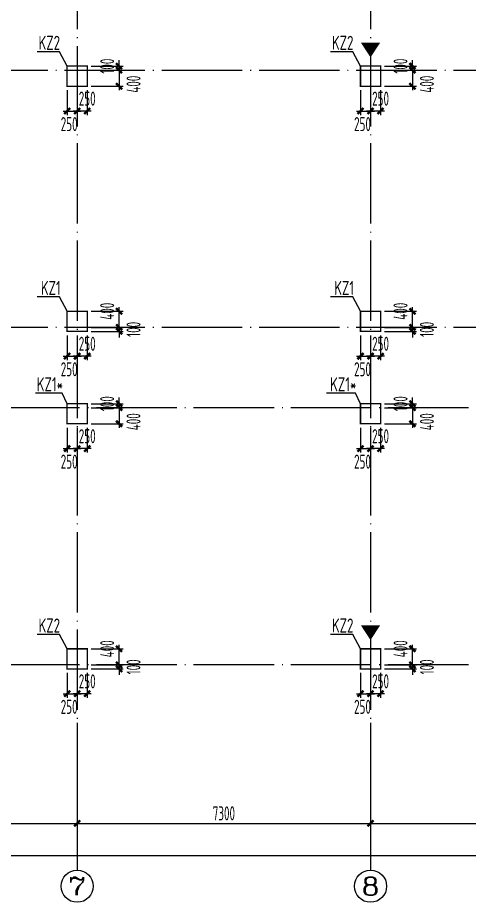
# Model space of a CAD drawing. Extents: x -472319 to -112444, y -516749 to -5704.
# Drawn here: x -376518 to -365280, y -297311 to -275298 of the extents above; entities that cross this region are included whole.
import ezdxf
from ezdxf.enums import TextEntityAlignment as Align

# ---------------------------------------------------------------- set-up
doc = ezdxf.new("R2010")
doc.units = 0
doc.header["$LTSCALE"] = 100
doc.header["$MEASUREMENT"] = 0
doc.linetypes.add('CENTER', pattern=[2, 1.25, -0.25, 0.25, -0.25])
doc.linetypes.add('DOTE', pattern=[2.42, 2, -0.2, 0.02, -0.2])
for name, color, linetype in [('AXIS', 3, 'Continuous'), ('AXIS_TEXT', 7, 'Continuous'), ('DOTE', 1, 'CENTER'), ('TEXT', 7, 'Continuous'), ('填充', 8, 'Continuous'), ('审核修改', 6, 'Continuous'), ('柱', 2, 'Continuous')]:
    doc.layers.add(name, color=color, linetype=linetype)
doc.styles.add('_TCH_AXIS', font='COMPLEX', dxfattribs={"bigfont": 'GBCBIG'})
doc.styles.add('COMPLEX', font='COMPLEX')
doc.styles.add('HZ', font='tssdeng.shx', dxfattribs={"width": 0.6, "height": 350, "bigfont": 'a.shx'})
doc.styles.add('TSSD_Dimension', font='Tssdeng.shx', dxfattribs={"width": 0.7, "bigfont": 'hztxt.shx'})
doc.dimstyles.new('DIMN', dxfattribs={"dimtxt": 350, "dimasz": 150, "dimexe": 100, "dimexo": 100, "dimgap": 75, "dimtad": 1, "dimdec": 0, "dimzin": 0, "dimdsep": 46, "dimtxsty": 'HZ', "dimblk": 'ARCHTICK', "dimcen": 0.09, "dimdle": 100, "dimclrd": 3, "dimclre": 3, "dimclrt": 7, "dimazin": 2, "dimtfac": 1, "dimtdec": 0, "dimtmove": 2, "dimatfit": 3, "dimldrblk": 'ARCHTICK', "dimfxl": 1, "dimtolj": 1, "dimtzin": 0, "dimarcsym": 0})

# ---------------------------------------------------------------- blocks, each defined once
blk = doc.blocks.new('_ArchTick')
at = {"color": 0, "linetype": 'ByBlock', "const_width": 0.4}
blk.add_lwpolyline([(-0.5, -0.5), (0.5, 0.5)], dxfattribs=at)
blk = doc.blocks.new('*D368')
at = {"layer": 'AXIS', "color": 3, "lineweight": -2, "transparency": 16777216}
for p, q in [((-382338, -292947), (-382338, -295447)), ((-375038, -292947), (-375038, -295447)), ((-382438, -295347), (-374938, -295347))]:
    blk.add_line(p, q, dxfattribs=at)
at = {"layer": 'Defpoints', "color": 0, "transparency": 16777216}
for p in [(-382338, -292847), (-375038, -292847), (-375038, -295347)]:
    blk.add_point(p, dxfattribs=at)
at = {"layer": 'AXIS', "color": 3, "lineweight": -2, "transparency": 16777216, "xscale": 150, "yscale": 150, "zscale": 150, "rotation": 180}
blk.add_blockref('_ArchTick', (-382338, -295347), dxfattribs=at)
at = {"layer": 'AXIS', "color": 3, "lineweight": -2, "transparency": 16777216, "xscale": 150, "yscale": 150, "zscale": 150}
blk.add_blockref('_ArchTick', (-375038, -295347), dxfattribs=at)
at = {"layer": 'AXIS', "color": 7, "transparency": 16777216, "insert": (-378688, -295097), "char_height": 350, "attachment_point": 5, "style": 'HZ'}
blk.add_mtext('\\A1;7300', dxfattribs=at)
blk = doc.blocks.new('*D369')
at = {"layer": 'AXIS', "color": 3, "lineweight": -2, "transparency": 16777216}
for p, q in [((-375038, -292947), (-375038, -295447)), ((-367738, -292947), (-367738, -295447)), ((-375138, -295347), (-367638, -295347))]:
    blk.add_line(p, q, dxfattribs=at)
at = {"layer": 'Defpoints', "color": 0, "transparency": 16777216}
for p in [(-375038, -292847), (-367738, -292847), (-367738, -295347)]:
    blk.add_point(p, dxfattribs=at)
at = {"layer": 'AXIS', "color": 3, "lineweight": -2, "transparency": 16777216, "xscale": 150, "yscale": 150, "zscale": 150, "rotation": 180}
blk.add_blockref('_ArchTick', (-375038, -295347), dxfattribs=at)
at = {"layer": 'AXIS', "color": 3, "lineweight": -2, "transparency": 16777216, "xscale": 150, "yscale": 150, "zscale": 150}
blk.add_blockref('_ArchTick', (-367738, -295347), dxfattribs=at)
at = {"layer": 'AXIS', "color": 7, "transparency": 16777216, "insert": (-371388, -295097), "char_height": 350, "attachment_point": 5, "style": 'HZ'}
blk.add_mtext('\\A1;7300', dxfattribs=at)
blk = doc.blocks.new('*D370')
at = {"layer": 'AXIS', "color": 3, "lineweight": -2, "transparency": 16777216}
for p, q in [((-367738, -292947), (-367738, -295447)), ((-360438, -292947), (-360438, -295447)), ((-367838, -295347), (-360338, -295347))]:
    blk.add_line(p, q, dxfattribs=at)
at = {"layer": 'Defpoints', "color": 0, "transparency": 16777216}
for p in [(-367738, -292847), (-360438, -292847), (-360438, -295347)]:
    blk.add_point(p, dxfattribs=at)
at = {"layer": 'AXIS', "color": 3, "lineweight": -2, "transparency": 16777216, "xscale": 150, "yscale": 150, "zscale": 150, "rotation": 180}
blk.add_blockref('_ArchTick', (-367738, -295347), dxfattribs=at)
at = {"layer": 'AXIS', "color": 3, "lineweight": -2, "transparency": 16777216, "xscale": 150, "yscale": 150, "zscale": 150}
blk.add_blockref('_ArchTick', (-360438, -295347), dxfattribs=at)
at = {"layer": 'AXIS', "color": 7, "transparency": 16777216, "insert": (-364088, -295097), "char_height": 350, "attachment_point": 5, "style": 'HZ'}
blk.add_mtext('\\A1;7300', dxfattribs=at)
blk = doc.blocks.new('*D372')
at = {"layer": 'AXIS', "color": 3, "lineweight": -2, "transparency": 16777216}
for p, q in [((-417238, -292947), (-417238, -296247)), ((-357438, -292947), (-357438, -296247)), ((-417338, -296147), (-357338, -296147))]:
    blk.add_line(p, q, dxfattribs=at)
at = {"layer": 'Defpoints', "color": 0, "transparency": 16777216}
for p in [(-417238, -292847), (-357438, -292847), (-357438, -296147)]:
    blk.add_point(p, dxfattribs=at)
at = {"layer": 'AXIS', "color": 3, "lineweight": -2, "transparency": 16777216, "xscale": 150, "yscale": 150, "zscale": 150, "rotation": 180}
blk.add_blockref('_ArchTick', (-417238, -296147), dxfattribs=at)
at = {"layer": 'AXIS', "color": 3, "lineweight": -2, "transparency": 16777216, "xscale": 150, "yscale": 150, "zscale": 150}
blk.add_blockref('_ArchTick', (-357438, -296147), dxfattribs=at)
at = {"layer": 'AXIS', "color": 7, "transparency": 16777216, "insert": (-387338, -295897), "char_height": 350, "attachment_point": 5, "style": 'HZ'}
blk.add_mtext('\\A1;59800', dxfattribs=at)
blk = doc.blocks.new('_AXISO')
blk.add_circle((0, 0), 0.5)
at = {"layer": 'AXIS_TEXT', "style": 'COMPLEX', "width": 1.041667}
blk.add_attdef('A', text='', height=0.56, dxfattribs=at).set_placement((-0.25, -0.28), (0.25, -0.28), align=Align.FIT)
blk = doc.blocks.new('*D398')
at = {"layer": 'Defpoints', "color": 0, "transparency": 16777216}
for p in [(-374788, -291403), (-374788, -291503), (-373995, -291503)]:
    blk.add_point(p, dxfattribs=at)
at = {"layer": '填充', "color": 3, "lineweight": -2, "transparency": 16777216}
for p, q in [((-374688, -291403), (-373895, -291403)), ((-373995, -291403), (-373995, -291253)), ((-373995, -291403), (-373995, -291503)), ((-374688, -291503), (-373895, -291503)), ((-373995, -291503), (-373995, -291653))]:
    blk.add_line(p, q, dxfattribs=at)
at = {"layer": '填充', "color": 3, "lineweight": -2, "transparency": 16777216, "xscale": 150, "yscale": 150, "zscale": 150}
for p, rotation in [((-373995, -291403), 270), ((-373995, -291503), 90)]:
    blk.add_blockref('_ArchTick', p, dxfattribs=dict(at, rotation=rotation))
at = {"layer": '填充', "color": 7, "transparency": 16777216, "insert": (-373636, -291453), "char_height": 350, "attachment_point": 5, "rotation": 90, "style": 'HZ'}
blk.add_mtext('\\A1;100', dxfattribs=at)
blk = doc.blocks.new('*D399')
at = {"layer": 'Defpoints', "color": 0, "transparency": 16777216}
for p in [(-374788, -291003), (-373995, -291003), (-374788, -291403)]:
    blk.add_point(p, dxfattribs=at)
at = {"layer": '填充', "color": 3, "lineweight": -2, "transparency": 16777216}
for p, q in [((-374688, -291003), (-373895, -291003)), ((-373995, -291503), (-373995, -290903)), ((-374688, -291403), (-373895, -291403))]:
    blk.add_line(p, q, dxfattribs=at)
at = {"layer": '填充', "color": 3, "lineweight": -2, "transparency": 16777216, "xscale": 150, "yscale": 150, "zscale": 150}
for p, rotation in [((-373995, -291003), 90), ((-373995, -291403), 270)]:
    blk.add_blockref('_ArchTick', p, dxfattribs=dict(at, rotation=rotation))
at = {"layer": '填充', "color": 7, "transparency": 16777216, "insert": (-374292, -291003), "char_height": 350, "attachment_point": 5, "rotation": 90, "style": 'HZ'}
blk.add_mtext('\\A1;400', dxfattribs=at)
blk = doc.blocks.new('*D400')
at = {"layer": 'Defpoints', "color": 0, "transparency": 16777216}
for p in [(-375288, -291503), (-375038, -291503), (-375038, -292120)]:
    blk.add_point(p, dxfattribs=at)
at = {"layer": '填充', "color": 3, "lineweight": -2, "transparency": 16777216}
for p, q in [((-375288, -291603), (-375288, -292220)), ((-375038, -291603), (-375038, -292220)), ((-375388, -292120), (-374938, -292120))]:
    blk.add_line(p, q, dxfattribs=at)
at = {"layer": '填充', "color": 3, "lineweight": -2, "transparency": 16777216, "xscale": 150, "yscale": 150, "zscale": 150, "rotation": 180}
blk.add_blockref('_ArchTick', (-375288, -292120), dxfattribs=at)
at = {"layer": '填充', "color": 3, "lineweight": -2, "transparency": 16777216, "xscale": 150, "yscale": 150, "zscale": 150}
blk.add_blockref('_ArchTick', (-375038, -292120), dxfattribs=at)
at = {"layer": '填充', "color": 7, "transparency": 16777216, "insert": (-375238, -292446), "char_height": 350, "attachment_point": 5, "style": 'HZ'}
blk.add_mtext('\\A1;250', dxfattribs=at)
blk = doc.blocks.new('*D401')
at = {"layer": 'Defpoints', "color": 0, "transparency": 16777216}
for p in [(-375038, -291503), (-374788, -291503), (-375038, -292120)]:
    blk.add_point(p, dxfattribs=at)
at = {"layer": '填充', "color": 3, "lineweight": -2, "transparency": 16777216}
for p, q in [((-375038, -291603), (-375038, -292220)), ((-374788, -291603), (-374788, -292220)), ((-374688, -292120), (-375138, -292120))]:
    blk.add_line(p, q, dxfattribs=at)
at = {"layer": '填充', "color": 3, "lineweight": -2, "transparency": 16777216, "xscale": 150, "yscale": 150, "zscale": 150, "rotation": 180}
blk.add_blockref('_ArchTick', (-375038, -292120), dxfattribs=at)
at = {"layer": '填充', "color": 3, "lineweight": -2, "transparency": 16777216, "xscale": 150, "yscale": 150, "zscale": 150}
blk.add_blockref('_ArchTick', (-374788, -292120), dxfattribs=at)
at = {"layer": '填充', "color": 7, "transparency": 16777216, "insert": (-374788, -291812), "char_height": 350, "attachment_point": 5, "style": 'HZ'}
blk.add_mtext('\\A1;250', dxfattribs=at)
blk = doc.blocks.new('*D402')
at = {"layer": 'Defpoints', "color": 0, "transparency": 16777216}
for p in [(-367488, -291403), (-367488, -291503), (-366695, -291503)]:
    blk.add_point(p, dxfattribs=at)
at = {"layer": '填充', "color": 3, "lineweight": -2, "transparency": 16777216}
for p, q in [((-367388, -291403), (-366595, -291403)), ((-366695, -291403), (-366695, -291253)), ((-366695, -291403), (-366695, -291503)), ((-367388, -291503), (-366595, -291503)), ((-366695, -291503), (-366695, -291653))]:
    blk.add_line(p, q, dxfattribs=at)
at = {"layer": '填充', "color": 3, "lineweight": -2, "transparency": 16777216, "xscale": 150, "yscale": 150, "zscale": 150}
for p, rotation in [((-366695, -291403), 270), ((-366695, -291503), 90)]:
    blk.add_blockref('_ArchTick', p, dxfattribs=dict(at, rotation=rotation))
at = {"layer": '填充', "color": 7, "transparency": 16777216, "insert": (-366336, -291453), "char_height": 350, "attachment_point": 5, "rotation": 90, "style": 'HZ'}
blk.add_mtext('\\A1;100', dxfattribs=at)
blk = doc.blocks.new('*D403')
at = {"layer": 'Defpoints', "color": 0, "transparency": 16777216}
for p in [(-367488, -291003), (-366695, -291003), (-367488, -291403)]:
    blk.add_point(p, dxfattribs=at)
at = {"layer": '填充', "color": 3, "lineweight": -2, "transparency": 16777216}
for p, q in [((-367388, -291003), (-366595, -291003)), ((-366695, -291503), (-366695, -290903)), ((-367388, -291403), (-366595, -291403))]:
    blk.add_line(p, q, dxfattribs=at)
at = {"layer": '填充', "color": 3, "lineweight": -2, "transparency": 16777216, "xscale": 150, "yscale": 150, "zscale": 150}
for p, rotation in [((-366695, -291003), 90), ((-366695, -291403), 270)]:
    blk.add_blockref('_ArchTick', p, dxfattribs=dict(at, rotation=rotation))
at = {"layer": '填充', "color": 7, "transparency": 16777216, "insert": (-366992, -291003), "char_height": 350, "attachment_point": 5, "rotation": 90, "style": 'HZ'}
blk.add_mtext('\\A1;400', dxfattribs=at)
blk = doc.blocks.new('*D404')
at = {"layer": 'Defpoints', "color": 0, "transparency": 16777216}
for p in [(-367988, -291503), (-367738, -291503), (-367738, -292120)]:
    blk.add_point(p, dxfattribs=at)
at = {"layer": '填充', "color": 3, "lineweight": -2, "transparency": 16777216}
for p, q in [((-367988, -291603), (-367988, -292220)), ((-367738, -291603), (-367738, -292220)), ((-368088, -292120), (-367638, -292120))]:
    blk.add_line(p, q, dxfattribs=at)
at = {"layer": '填充', "color": 3, "lineweight": -2, "transparency": 16777216, "xscale": 150, "yscale": 150, "zscale": 150, "rotation": 180}
blk.add_blockref('_ArchTick', (-367988, -292120), dxfattribs=at)
at = {"layer": '填充', "color": 3, "lineweight": -2, "transparency": 16777216, "xscale": 150, "yscale": 150, "zscale": 150}
blk.add_blockref('_ArchTick', (-367738, -292120), dxfattribs=at)
at = {"layer": '填充', "color": 7, "transparency": 16777216, "insert": (-367938, -292446), "char_height": 350, "attachment_point": 5, "style": 'HZ'}
blk.add_mtext('\\A1;250', dxfattribs=at)
blk = doc.blocks.new('*D405')
at = {"layer": 'Defpoints', "color": 0, "transparency": 16777216}
for p in [(-367738, -291503), (-367488, -291503), (-367738, -292120)]:
    blk.add_point(p, dxfattribs=at)
at = {"layer": '填充', "color": 3, "lineweight": -2, "transparency": 16777216}
for p, q in [((-367738, -291603), (-367738, -292220)), ((-367488, -291603), (-367488, -292220)), ((-367388, -292120), (-367838, -292120))]:
    blk.add_line(p, q, dxfattribs=at)
at = {"layer": '填充', "color": 3, "lineweight": -2, "transparency": 16777216, "xscale": 150, "yscale": 150, "zscale": 150, "rotation": 180}
blk.add_blockref('_ArchTick', (-367738, -292120), dxfattribs=at)
at = {"layer": '填充', "color": 3, "lineweight": -2, "transparency": 16777216, "xscale": 150, "yscale": 150, "zscale": 150}
blk.add_blockref('_ArchTick', (-367488, -292120), dxfattribs=at)
at = {"layer": '填充', "color": 7, "transparency": 16777216, "insert": (-367488, -291812), "char_height": 350, "attachment_point": 5, "style": 'HZ'}
blk.add_mtext('\\A1;250', dxfattribs=at)
blk = doc.blocks.new('*D486')
at = {"layer": 'Defpoints', "color": 0, "transparency": 16777216}
for p in [(-374788, -285003), (-374788, -285403), (-373995, -285403)]:
    blk.add_point(p, dxfattribs=at)
at = {"layer": '填充', "color": 3, "lineweight": -2, "transparency": 16777216}
for p, q in [((-374688, -285003), (-373895, -285003)), ((-373995, -284903), (-373995, -285503)), ((-374688, -285403), (-373895, -285403))]:
    blk.add_line(p, q, dxfattribs=at)
at = {"layer": '填充', "color": 3, "lineweight": -2, "transparency": 16777216, "xscale": 150, "yscale": 150, "zscale": 150}
for p, rotation in [((-373995, -285003), 90), ((-373995, -285403), 270)]:
    blk.add_blockref('_ArchTick', p, dxfattribs=dict(at, rotation=rotation))
at = {"layer": '填充', "color": 7, "transparency": 16777216, "insert": (-373636, -285353), "char_height": 350, "attachment_point": 5, "rotation": 90, "style": 'HZ'}
blk.add_mtext('\\A1;400', dxfattribs=at)
blk = doc.blocks.new('*D487')
at = {"layer": 'Defpoints', "color": 0, "transparency": 16777216}
for p in [(-374788, -284903), (-374788, -285003), (-373995, -284903)]:
    blk.add_point(p, dxfattribs=at)
at = {"layer": '填充', "color": 3, "lineweight": -2, "transparency": 16777216}
for p, q in [((-373995, -284903), (-373995, -284753)), ((-374688, -284903), (-373895, -284903)), ((-374688, -285003), (-373895, -285003)), ((-373995, -285003), (-373995, -284903)), ((-373995, -285003), (-373995, -285153))]:
    blk.add_line(p, q, dxfattribs=at)
at = {"layer": '填充', "color": 3, "lineweight": -2, "transparency": 16777216, "xscale": 150, "yscale": 150, "zscale": 150}
for p, rotation in [((-373995, -284903), 270), ((-373995, -285003), 90)]:
    blk.add_blockref('_ArchTick', p, dxfattribs=dict(at, rotation=rotation))
at = {"layer": '填充', "color": 7, "transparency": 16777216, "insert": (-374292, -284903), "char_height": 350, "attachment_point": 5, "rotation": 90, "style": 'HZ'}
blk.add_mtext('\\A1;100', dxfattribs=at)
blk = doc.blocks.new('*D488')
at = {"layer": 'Defpoints', "color": 0, "transparency": 16777216}
for p in [(-375288, -285403), (-375038, -285403), (-375038, -286020)]:
    blk.add_point(p, dxfattribs=at)
at = {"layer": '填充', "color": 3, "lineweight": -2, "transparency": 16777216}
for p, q in [((-375288, -285503), (-375288, -286120)), ((-375038, -285503), (-375038, -286120)), ((-375388, -286020), (-374938, -286020))]:
    blk.add_line(p, q, dxfattribs=at)
at = {"layer": '填充', "color": 3, "lineweight": -2, "transparency": 16777216, "xscale": 150, "yscale": 150, "zscale": 150, "rotation": 180}
blk.add_blockref('_ArchTick', (-375288, -286020), dxfattribs=at)
at = {"layer": '填充', "color": 3, "lineweight": -2, "transparency": 16777216, "xscale": 150, "yscale": 150, "zscale": 150}
blk.add_blockref('_ArchTick', (-375038, -286020), dxfattribs=at)
at = {"layer": '填充', "color": 7, "transparency": 16777216, "insert": (-375238, -286346), "char_height": 350, "attachment_point": 5, "style": 'HZ'}
blk.add_mtext('\\A1;250', dxfattribs=at)
blk = doc.blocks.new('*D489')
at = {"layer": 'Defpoints', "color": 0, "transparency": 16777216}
for p in [(-375038, -285403), (-374788, -285403), (-375038, -286020)]:
    blk.add_point(p, dxfattribs=at)
at = {"layer": '填充', "color": 3, "lineweight": -2, "transparency": 16777216}
for p, q in [((-375038, -285503), (-375038, -286120)), ((-374788, -285503), (-374788, -286120)), ((-374688, -286020), (-375138, -286020))]:
    blk.add_line(p, q, dxfattribs=at)
at = {"layer": '填充', "color": 3, "lineweight": -2, "transparency": 16777216, "xscale": 150, "yscale": 150, "zscale": 150, "rotation": 180}
blk.add_blockref('_ArchTick', (-375038, -286020), dxfattribs=at)
at = {"layer": '填充', "color": 3, "lineweight": -2, "transparency": 16777216, "xscale": 150, "yscale": 150, "zscale": 150}
blk.add_blockref('_ArchTick', (-374788, -286020), dxfattribs=at)
at = {"layer": '填充', "color": 7, "transparency": 16777216, "insert": (-374788, -285712), "char_height": 350, "attachment_point": 5, "style": 'HZ'}
blk.add_mtext('\\A1;250', dxfattribs=at)
blk = doc.blocks.new('*D490')
at = {"layer": 'Defpoints', "color": 0, "transparency": 16777216}
for p in [(-374788, -283003), (-374788, -283103), (-373995, -283103)]:
    blk.add_point(p, dxfattribs=at)
at = {"layer": '填充', "color": 3, "lineweight": -2, "transparency": 16777216}
for p, q in [((-373995, -283003), (-373995, -282853)), ((-374688, -283003), (-373895, -283003)), ((-373995, -283003), (-373995, -283103)), ((-374688, -283103), (-373895, -283103)), ((-373995, -283103), (-373995, -283253))]:
    blk.add_line(p, q, dxfattribs=at)
at = {"layer": '填充', "color": 3, "lineweight": -2, "transparency": 16777216, "xscale": 150, "yscale": 150, "zscale": 150}
for p, rotation in [((-373995, -283003), 270), ((-373995, -283103), 90)]:
    blk.add_blockref('_ArchTick', p, dxfattribs=dict(at, rotation=rotation))
at = {"layer": '填充', "color": 7, "transparency": 16777216, "insert": (-373636, -283053), "char_height": 350, "attachment_point": 5, "rotation": 90, "style": 'HZ'}
blk.add_mtext('\\A1;100', dxfattribs=at)
blk = doc.blocks.new('*D491')
at = {"layer": 'Defpoints', "color": 0, "transparency": 16777216}
for p in [(-374788, -282603), (-373995, -282603), (-374788, -283003)]:
    blk.add_point(p, dxfattribs=at)
at = {"layer": '填充', "color": 3, "lineweight": -2, "transparency": 16777216}
for p, q in [((-374688, -282603), (-373895, -282603)), ((-373995, -283103), (-373995, -282503)), ((-374688, -283003), (-373895, -283003))]:
    blk.add_line(p, q, dxfattribs=at)
at = {"layer": '填充', "color": 3, "lineweight": -2, "transparency": 16777216, "xscale": 150, "yscale": 150, "zscale": 150}
for p, rotation in [((-373995, -282603), 90), ((-373995, -283003), 270)]:
    blk.add_blockref('_ArchTick', p, dxfattribs=dict(at, rotation=rotation))
at = {"layer": '填充', "color": 7, "transparency": 16777216, "insert": (-374292, -282603), "char_height": 350, "attachment_point": 5, "rotation": 90, "style": 'HZ'}
blk.add_mtext('\\A1;400', dxfattribs=at)
blk = doc.blocks.new('*D492')
at = {"layer": 'Defpoints', "color": 0, "transparency": 16777216}
for p in [(-375288, -283103), (-375038, -283103), (-375038, -283720)]:
    blk.add_point(p, dxfattribs=at)
at = {"layer": '填充', "color": 3, "lineweight": -2, "transparency": 16777216}
for p, q in [((-375288, -283203), (-375288, -283820)), ((-375038, -283203), (-375038, -283820)), ((-375388, -283720), (-374938, -283720))]:
    blk.add_line(p, q, dxfattribs=at)
at = {"layer": '填充', "color": 3, "lineweight": -2, "transparency": 16777216, "xscale": 150, "yscale": 150, "zscale": 150, "rotation": 180}
blk.add_blockref('_ArchTick', (-375288, -283720), dxfattribs=at)
at = {"layer": '填充', "color": 3, "lineweight": -2, "transparency": 16777216, "xscale": 150, "yscale": 150, "zscale": 150}
blk.add_blockref('_ArchTick', (-375038, -283720), dxfattribs=at)
at = {"layer": '填充', "color": 7, "transparency": 16777216, "insert": (-375238, -284046), "char_height": 350, "attachment_point": 5, "style": 'HZ'}
blk.add_mtext('\\A1;250', dxfattribs=at)
blk = doc.blocks.new('*D493')
at = {"layer": 'Defpoints', "color": 0, "transparency": 16777216}
for p in [(-375038, -283103), (-374788, -283103), (-375038, -283720)]:
    blk.add_point(p, dxfattribs=at)
at = {"layer": '填充', "color": 3, "lineweight": -2, "transparency": 16777216}
for p, q in [((-375038, -283203), (-375038, -283820)), ((-374788, -283203), (-374788, -283820)), ((-374688, -283720), (-375138, -283720))]:
    blk.add_line(p, q, dxfattribs=at)
at = {"layer": '填充', "color": 3, "lineweight": -2, "transparency": 16777216, "xscale": 150, "yscale": 150, "zscale": 150, "rotation": 180}
blk.add_blockref('_ArchTick', (-375038, -283720), dxfattribs=at)
at = {"layer": '填充', "color": 3, "lineweight": -2, "transparency": 16777216, "xscale": 150, "yscale": 150, "zscale": 150}
blk.add_blockref('_ArchTick', (-374788, -283720), dxfattribs=at)
at = {"layer": '填充', "color": 7, "transparency": 16777216, "insert": (-374788, -283412), "char_height": 350, "attachment_point": 5, "style": 'HZ'}
blk.add_mtext('\\A1;250', dxfattribs=at)
blk = doc.blocks.new('*D494')
at = {"layer": 'Defpoints', "color": 0, "transparency": 16777216}
for p in [(-374788, -276603), (-374788, -277003), (-373995, -277003)]:
    blk.add_point(p, dxfattribs=at)
at = {"layer": '填充', "color": 3, "lineweight": -2, "transparency": 16777216}
for p, q in [((-374688, -276603), (-373895, -276603)), ((-373995, -276503), (-373995, -277103)), ((-374688, -277003), (-373895, -277003))]:
    blk.add_line(p, q, dxfattribs=at)
at = {"layer": '填充', "color": 3, "lineweight": -2, "transparency": 16777216, "xscale": 150, "yscale": 150, "zscale": 150}
for p, rotation in [((-373995, -276603), 90), ((-373995, -277003), 270)]:
    blk.add_blockref('_ArchTick', p, dxfattribs=dict(at, rotation=rotation))
at = {"layer": '填充', "color": 7, "transparency": 16777216, "insert": (-373636, -276953), "char_height": 350, "attachment_point": 5, "rotation": 90, "style": 'HZ'}
blk.add_mtext('\\A1;400', dxfattribs=at)
blk = doc.blocks.new('*D495')
at = {"layer": 'Defpoints', "color": 0, "transparency": 16777216}
for p in [(-374788, -276503), (-374788, -276603), (-373995, -276503)]:
    blk.add_point(p, dxfattribs=at)
at = {"layer": '填充', "color": 3, "lineweight": -2, "transparency": 16777216}
for p, q in [((-373995, -276503), (-373995, -276353)), ((-374688, -276503), (-373895, -276503)), ((-374688, -276603), (-373895, -276603)), ((-373995, -276603), (-373995, -276503)), ((-373995, -276603), (-373995, -276753))]:
    blk.add_line(p, q, dxfattribs=at)
at = {"layer": '填充', "color": 3, "lineweight": -2, "transparency": 16777216, "xscale": 150, "yscale": 150, "zscale": 150}
for p, rotation in [((-373995, -276503), 270), ((-373995, -276603), 90)]:
    blk.add_blockref('_ArchTick', p, dxfattribs=dict(at, rotation=rotation))
at = {"layer": '填充', "color": 7, "transparency": 16777216, "insert": (-374292, -276503), "char_height": 350, "attachment_point": 5, "rotation": 90, "style": 'HZ'}
blk.add_mtext('\\A1;100', dxfattribs=at)
blk = doc.blocks.new('*D496')
at = {"layer": 'Defpoints', "color": 0, "transparency": 16777216}
for p in [(-375288, -277003), (-375038, -277003), (-375038, -277620)]:
    blk.add_point(p, dxfattribs=at)
at = {"layer": '填充', "color": 3, "lineweight": -2, "transparency": 16777216}
for p, q in [((-375288, -277103), (-375288, -277720)), ((-375038, -277103), (-375038, -277720)), ((-375388, -277620), (-374938, -277620))]:
    blk.add_line(p, q, dxfattribs=at)
at = {"layer": '填充', "color": 3, "lineweight": -2, "transparency": 16777216, "xscale": 150, "yscale": 150, "zscale": 150, "rotation": 180}
blk.add_blockref('_ArchTick', (-375288, -277620), dxfattribs=at)
at = {"layer": '填充', "color": 3, "lineweight": -2, "transparency": 16777216, "xscale": 150, "yscale": 150, "zscale": 150}
blk.add_blockref('_ArchTick', (-375038, -277620), dxfattribs=at)
at = {"layer": '填充', "color": 7, "transparency": 16777216, "insert": (-375238, -277946), "char_height": 350, "attachment_point": 5, "style": 'HZ'}
blk.add_mtext('\\A1;250', dxfattribs=at)
blk = doc.blocks.new('*D497')
at = {"layer": 'Defpoints', "color": 0, "transparency": 16777216}
for p in [(-375038, -277003), (-374788, -277003), (-375038, -277620)]:
    blk.add_point(p, dxfattribs=at)
at = {"layer": '填充', "color": 3, "lineweight": -2, "transparency": 16777216}
for p, q in [((-375038, -277103), (-375038, -277720)), ((-374788, -277103), (-374788, -277720)), ((-374688, -277620), (-375138, -277620))]:
    blk.add_line(p, q, dxfattribs=at)
at = {"layer": '填充', "color": 3, "lineweight": -2, "transparency": 16777216, "xscale": 150, "yscale": 150, "zscale": 150, "rotation": 180}
blk.add_blockref('_ArchTick', (-375038, -277620), dxfattribs=at)
at = {"layer": '填充', "color": 3, "lineweight": -2, "transparency": 16777216, "xscale": 150, "yscale": 150, "zscale": 150}
blk.add_blockref('_ArchTick', (-374788, -277620), dxfattribs=at)
at = {"layer": '填充', "color": 7, "transparency": 16777216, "insert": (-374788, -277312), "char_height": 350, "attachment_point": 5, "style": 'HZ'}
blk.add_mtext('\\A1;250', dxfattribs=at)
blk = doc.blocks.new('*D498')
at = {"layer": 'Defpoints', "color": 0, "transparency": 16777216}
for p in [(-367488, -285003), (-367488, -285403), (-366695, -285403)]:
    blk.add_point(p, dxfattribs=at)
at = {"layer": '填充', "color": 3, "lineweight": -2, "transparency": 16777216}
for p, q in [((-367388, -285003), (-366595, -285003)), ((-366695, -284903), (-366695, -285503)), ((-367388, -285403), (-366595, -285403))]:
    blk.add_line(p, q, dxfattribs=at)
at = {"layer": '填充', "color": 3, "lineweight": -2, "transparency": 16777216, "xscale": 150, "yscale": 150, "zscale": 150}
for p, rotation in [((-366695, -285003), 90), ((-366695, -285403), 270)]:
    blk.add_blockref('_ArchTick', p, dxfattribs=dict(at, rotation=rotation))
at = {"layer": '填充', "color": 7, "transparency": 16777216, "insert": (-366336, -285353), "char_height": 350, "attachment_point": 5, "rotation": 90, "style": 'HZ'}
blk.add_mtext('\\A1;400', dxfattribs=at)
blk = doc.blocks.new('*D499')
at = {"layer": 'Defpoints', "color": 0, "transparency": 16777216}
for p in [(-367488, -284903), (-367488, -285003), (-366695, -284903)]:
    blk.add_point(p, dxfattribs=at)
at = {"layer": '填充', "color": 3, "lineweight": -2, "transparency": 16777216}
for p, q in [((-366695, -284903), (-366695, -284753)), ((-367388, -284903), (-366595, -284903)), ((-367388, -285003), (-366595, -285003)), ((-366695, -285003), (-366695, -284903)), ((-366695, -285003), (-366695, -285153))]:
    blk.add_line(p, q, dxfattribs=at)
at = {"layer": '填充', "color": 3, "lineweight": -2, "transparency": 16777216, "xscale": 150, "yscale": 150, "zscale": 150}
for p, rotation in [((-366695, -284903), 270), ((-366695, -285003), 90)]:
    blk.add_blockref('_ArchTick', p, dxfattribs=dict(at, rotation=rotation))
at = {"layer": '填充', "color": 7, "transparency": 16777216, "insert": (-366992, -284903), "char_height": 350, "attachment_point": 5, "rotation": 90, "style": 'HZ'}
blk.add_mtext('\\A1;100', dxfattribs=at)
blk = doc.blocks.new('*D500')
at = {"layer": 'Defpoints', "color": 0, "transparency": 16777216}
for p in [(-367988, -285403), (-367738, -285403), (-367738, -286020)]:
    blk.add_point(p, dxfattribs=at)
at = {"layer": '填充', "color": 3, "lineweight": -2, "transparency": 16777216}
for p, q in [((-367988, -285503), (-367988, -286120)), ((-367738, -285503), (-367738, -286120)), ((-368088, -286020), (-367638, -286020))]:
    blk.add_line(p, q, dxfattribs=at)
at = {"layer": '填充', "color": 3, "lineweight": -2, "transparency": 16777216, "xscale": 150, "yscale": 150, "zscale": 150, "rotation": 180}
blk.add_blockref('_ArchTick', (-367988, -286020), dxfattribs=at)
at = {"layer": '填充', "color": 3, "lineweight": -2, "transparency": 16777216, "xscale": 150, "yscale": 150, "zscale": 150}
blk.add_blockref('_ArchTick', (-367738, -286020), dxfattribs=at)
at = {"layer": '填充', "color": 7, "transparency": 16777216, "insert": (-367938, -286346), "char_height": 350, "attachment_point": 5, "style": 'HZ'}
blk.add_mtext('\\A1;250', dxfattribs=at)
blk = doc.blocks.new('*D501')
at = {"layer": 'Defpoints', "color": 0, "transparency": 16777216}
for p in [(-367738, -285403), (-367488, -285403), (-367738, -286020)]:
    blk.add_point(p, dxfattribs=at)
at = {"layer": '填充', "color": 3, "lineweight": -2, "transparency": 16777216}
for p, q in [((-367738, -285503), (-367738, -286120)), ((-367488, -285503), (-367488, -286120)), ((-367388, -286020), (-367838, -286020))]:
    blk.add_line(p, q, dxfattribs=at)
at = {"layer": '填充', "color": 3, "lineweight": -2, "transparency": 16777216, "xscale": 150, "yscale": 150, "zscale": 150, "rotation": 180}
blk.add_blockref('_ArchTick', (-367738, -286020), dxfattribs=at)
at = {"layer": '填充', "color": 3, "lineweight": -2, "transparency": 16777216, "xscale": 150, "yscale": 150, "zscale": 150}
blk.add_blockref('_ArchTick', (-367488, -286020), dxfattribs=at)
at = {"layer": '填充', "color": 7, "transparency": 16777216, "insert": (-367488, -285712), "char_height": 350, "attachment_point": 5, "style": 'HZ'}
blk.add_mtext('\\A1;250', dxfattribs=at)
blk = doc.blocks.new('*D502')
at = {"layer": 'Defpoints', "color": 0, "transparency": 16777216}
for p in [(-367488, -283003), (-367488, -283103), (-366695, -283103)]:
    blk.add_point(p, dxfattribs=at)
at = {"layer": '填充', "color": 3, "lineweight": -2, "transparency": 16777216}
for p, q in [((-366695, -283003), (-366695, -282853)), ((-367388, -283003), (-366595, -283003)), ((-366695, -283003), (-366695, -283103)), ((-367388, -283103), (-366595, -283103)), ((-366695, -283103), (-366695, -283253))]:
    blk.add_line(p, q, dxfattribs=at)
at = {"layer": '填充', "color": 3, "lineweight": -2, "transparency": 16777216, "xscale": 150, "yscale": 150, "zscale": 150}
for p, rotation in [((-366695, -283003), 270), ((-366695, -283103), 90)]:
    blk.add_blockref('_ArchTick', p, dxfattribs=dict(at, rotation=rotation))
at = {"layer": '填充', "color": 7, "transparency": 16777216, "insert": (-366336, -283053), "char_height": 350, "attachment_point": 5, "rotation": 90, "style": 'HZ'}
blk.add_mtext('\\A1;100', dxfattribs=at)
blk = doc.blocks.new('*D503')
at = {"layer": 'Defpoints', "color": 0, "transparency": 16777216}
for p in [(-367488, -282603), (-366695, -282603), (-367488, -283003)]:
    blk.add_point(p, dxfattribs=at)
at = {"layer": '填充', "color": 3, "lineweight": -2, "transparency": 16777216}
for p, q in [((-367388, -282603), (-366595, -282603)), ((-366695, -283103), (-366695, -282503)), ((-367388, -283003), (-366595, -283003))]:
    blk.add_line(p, q, dxfattribs=at)
at = {"layer": '填充', "color": 3, "lineweight": -2, "transparency": 16777216, "xscale": 150, "yscale": 150, "zscale": 150}
for p, rotation in [((-366695, -282603), 90), ((-366695, -283003), 270)]:
    blk.add_blockref('_ArchTick', p, dxfattribs=dict(at, rotation=rotation))
at = {"layer": '填充', "color": 7, "transparency": 16777216, "insert": (-366992, -282603), "char_height": 350, "attachment_point": 5, "rotation": 90, "style": 'HZ'}
blk.add_mtext('\\A1;400', dxfattribs=at)
blk = doc.blocks.new('*D504')
at = {"layer": 'Defpoints', "color": 0, "transparency": 16777216}
for p in [(-367988, -283103), (-367738, -283103), (-367738, -283720)]:
    blk.add_point(p, dxfattribs=at)
at = {"layer": '填充', "color": 3, "lineweight": -2, "transparency": 16777216}
for p, q in [((-367988, -283203), (-367988, -283820)), ((-367738, -283203), (-367738, -283820)), ((-368088, -283720), (-367638, -283720))]:
    blk.add_line(p, q, dxfattribs=at)
at = {"layer": '填充', "color": 3, "lineweight": -2, "transparency": 16777216, "xscale": 150, "yscale": 150, "zscale": 150, "rotation": 180}
blk.add_blockref('_ArchTick', (-367988, -283720), dxfattribs=at)
at = {"layer": '填充', "color": 3, "lineweight": -2, "transparency": 16777216, "xscale": 150, "yscale": 150, "zscale": 150}
blk.add_blockref('_ArchTick', (-367738, -283720), dxfattribs=at)
at = {"layer": '填充', "color": 7, "transparency": 16777216, "insert": (-367938, -284046), "char_height": 350, "attachment_point": 5, "style": 'HZ'}
blk.add_mtext('\\A1;250', dxfattribs=at)
blk = doc.blocks.new('*D505')
at = {"layer": 'Defpoints', "color": 0, "transparency": 16777216}
for p in [(-367738, -283103), (-367488, -283103), (-367738, -283720)]:
    blk.add_point(p, dxfattribs=at)
at = {"layer": '填充', "color": 3, "lineweight": -2, "transparency": 16777216}
for p, q in [((-367738, -283203), (-367738, -283820)), ((-367488, -283203), (-367488, -283820)), ((-367388, -283720), (-367838, -283720))]:
    blk.add_line(p, q, dxfattribs=at)
at = {"layer": '填充', "color": 3, "lineweight": -2, "transparency": 16777216, "xscale": 150, "yscale": 150, "zscale": 150, "rotation": 180}
blk.add_blockref('_ArchTick', (-367738, -283720), dxfattribs=at)
at = {"layer": '填充', "color": 3, "lineweight": -2, "transparency": 16777216, "xscale": 150, "yscale": 150, "zscale": 150}
blk.add_blockref('_ArchTick', (-367488, -283720), dxfattribs=at)
at = {"layer": '填充', "color": 7, "transparency": 16777216, "insert": (-367488, -283412), "char_height": 350, "attachment_point": 5, "style": 'HZ'}
blk.add_mtext('\\A1;250', dxfattribs=at)
blk = doc.blocks.new('*D506')
at = {"layer": 'Defpoints', "color": 0, "transparency": 16777216}
for p in [(-367488, -276603), (-367488, -277003), (-366695, -277003)]:
    blk.add_point(p, dxfattribs=at)
at = {"layer": '填充', "color": 3, "lineweight": -2, "transparency": 16777216}
for p, q in [((-367388, -276603), (-366595, -276603)), ((-366695, -276503), (-366695, -277103)), ((-367388, -277003), (-366595, -277003))]:
    blk.add_line(p, q, dxfattribs=at)
at = {"layer": '填充', "color": 3, "lineweight": -2, "transparency": 16777216, "xscale": 150, "yscale": 150, "zscale": 150}
for p, rotation in [((-366695, -276603), 90), ((-366695, -277003), 270)]:
    blk.add_blockref('_ArchTick', p, dxfattribs=dict(at, rotation=rotation))
at = {"layer": '填充', "color": 7, "transparency": 16777216, "insert": (-366336, -276953), "char_height": 350, "attachment_point": 5, "rotation": 90, "style": 'HZ'}
blk.add_mtext('\\A1;400', dxfattribs=at)
blk = doc.blocks.new('*D507')
at = {"layer": 'Defpoints', "color": 0, "transparency": 16777216}
for p in [(-367488, -276503), (-367488, -276603), (-366695, -276503)]:
    blk.add_point(p, dxfattribs=at)
at = {"layer": '填充', "color": 3, "lineweight": -2, "transparency": 16777216}
for p, q in [((-366695, -276503), (-366695, -276353)), ((-367388, -276503), (-366595, -276503)), ((-367388, -276603), (-366595, -276603)), ((-366695, -276603), (-366695, -276503)), ((-366695, -276603), (-366695, -276753))]:
    blk.add_line(p, q, dxfattribs=at)
at = {"layer": '填充', "color": 3, "lineweight": -2, "transparency": 16777216, "xscale": 150, "yscale": 150, "zscale": 150}
for p, rotation in [((-366695, -276503), 270), ((-366695, -276603), 90)]:
    blk.add_blockref('_ArchTick', p, dxfattribs=dict(at, rotation=rotation))
at = {"layer": '填充', "color": 7, "transparency": 16777216, "insert": (-366992, -276503), "char_height": 350, "attachment_point": 5, "rotation": 90, "style": 'HZ'}
blk.add_mtext('\\A1;100', dxfattribs=at)
blk = doc.blocks.new('*D508')
at = {"layer": 'Defpoints', "color": 0, "transparency": 16777216}
for p in [(-367988, -277003), (-367738, -277003), (-367738, -277620)]:
    blk.add_point(p, dxfattribs=at)
at = {"layer": '填充', "color": 3, "lineweight": -2, "transparency": 16777216}
for p, q in [((-367988, -277103), (-367988, -277720)), ((-367738, -277103), (-367738, -277720)), ((-368088, -277620), (-367638, -277620))]:
    blk.add_line(p, q, dxfattribs=at)
at = {"layer": '填充', "color": 3, "lineweight": -2, "transparency": 16777216, "xscale": 150, "yscale": 150, "zscale": 150, "rotation": 180}
blk.add_blockref('_ArchTick', (-367988, -277620), dxfattribs=at)
at = {"layer": '填充', "color": 3, "lineweight": -2, "transparency": 16777216, "xscale": 150, "yscale": 150, "zscale": 150}
blk.add_blockref('_ArchTick', (-367738, -277620), dxfattribs=at)
at = {"layer": '填充', "color": 7, "transparency": 16777216, "insert": (-367938, -277946), "char_height": 350, "attachment_point": 5, "style": 'HZ'}
blk.add_mtext('\\A1;250', dxfattribs=at)
blk = doc.blocks.new('*D509')
at = {"layer": 'Defpoints', "color": 0, "transparency": 16777216}
for p in [(-367738, -277003), (-367488, -277003), (-367738, -277620)]:
    blk.add_point(p, dxfattribs=at)
at = {"layer": '填充', "color": 3, "lineweight": -2, "transparency": 16777216}
for p, q in [((-367738, -277103), (-367738, -277720)), ((-367488, -277103), (-367488, -277720)), ((-367388, -277620), (-367838, -277620))]:
    blk.add_line(p, q, dxfattribs=at)
at = {"layer": '填充', "color": 3, "lineweight": -2, "transparency": 16777216, "xscale": 150, "yscale": 150, "zscale": 150, "rotation": 180}
blk.add_blockref('_ArchTick', (-367738, -277620), dxfattribs=at)
at = {"layer": '填充', "color": 3, "lineweight": -2, "transparency": 16777216, "xscale": 150, "yscale": 150, "zscale": 150}
blk.add_blockref('_ArchTick', (-367488, -277620), dxfattribs=at)
at = {"layer": '填充', "color": 7, "transparency": 16777216, "insert": (-367488, -277312), "char_height": 350, "attachment_point": 5, "style": 'HZ'}
blk.add_mtext('\\A1;250', dxfattribs=at)

msp = doc.modelspace()

# ---------------------------------------------------------------- linework, layer by layer
for points in [[(-367738.328, -275918.89, 480, 0, 0), (-367738.328, -276286.09, 0, 0, 0), (-367738.328, -276286.09, 0, 0, 0)], [(-367738.328, -290418.89, 480, 0, 0), (-367738.328, -290786.09, 0, 0, 0), (-367738.328, -290786.09, 0, 0, 0)]]:
    msp.add_lwpolyline(points, format="xyseb")
at = {"layer": 'AXIS'}
for p, q in [((-375038.328, -292846.782), (-375038.328, -296511.078)), ((-367738.328, -292846.782), (-367738.328, -296511.078))]:
    msp.add_line(p, q, dxfattribs=at)
at = {"layer": 'DOTE', "linetype": 'DOTE', "ltscale": 10}
for p, q in [((-375038.328, -273583.242), (-375038.328, -292846.782)), ((-367738.328, -273583.242), (-367738.328, -292846.782)), ((-418912.147, -276602.89), (-355619.518, -276602.89)), ((-418912.147, -283002.89), (-355619.518, -283002.89)), ((-355619.518, -285002.89), (-418912.147, -285002.89)), ((-355619.518, -291402.89), (-418912.147, -291402.89))]:
    msp.add_line(p, q, dxfattribs=at)
at = {"layer": 'TEXT'}
for p, q in [((-375481.828, -276145.98), (-376032.283, -276145.98)), ((-375288.328, -276502.89), (-375481.828, -276145.98)), ((-368181.828, -276145.98), (-368732.283, -276145.98)), ((-367988.328, -276502.89), (-368181.828, -276145.98)), ((-375481.828, -282245.98), (-376032.283, -282245.98)), ((-375288.328, -282602.89), (-375481.828, -282245.98)), ((-368181.828, -282245.98), (-368732.283, -282245.98)), ((-367988.328, -282602.89), (-368181.828, -282245.98)), ((-375413.828, -284644.48), (-376076.783, -284644.48)), ((-375288.328, -284902.89), (-375413.828, -284644.48)), ((-368113.828, -284644.48), (-368834.283, -284644.48)), ((-367988.328, -284902.89), (-368113.828, -284644.48)), ((-375481.828, -290645.98), (-376032.283, -290645.98)), ((-375288.328, -291002.89), (-375481.828, -290645.98)), ((-368181.828, -290645.98), (-368732.283, -290645.98)), ((-367988.328, -291002.89), (-368181.828, -290645.98))]:
    msp.add_line(p, q, dxfattribs=at)
at = {"layer": '柱', "const_width": 35}
for points in [[(-375288.328, -276502.89), (-374788.328, -276502.89), (-374788.328, -277002.89), (-375288.328, -277002.89)], [(-375288.328, -276502.89), (-374788.328, -276502.89), (-374788.328, -277002.89), (-375288.328, -277002.89)], [(-367988.328, -276502.89), (-367488.328, -276502.89), (-367488.328, -277002.89), (-367988.328, -277002.89)], [(-367988.328, -276502.89), (-367488.328, -276502.89), (-367488.328, -277002.89), (-367988.328, -277002.89)], [(-375288.328, -282602.89), (-374788.328, -282602.89), (-374788.328, -283102.89), (-375288.328, -283102.89)], [(-367988.328, -282602.89), (-367488.328, -282602.89), (-367488.328, -283102.89), (-367988.328, -283102.89)], [(-375288.328, -285402.89), (-374788.328, -285402.89), (-374788.328, -284902.89), (-375288.328, -284902.89)], [(-367988.328, -285402.89), (-367488.328, -285402.89), (-367488.328, -284902.89), (-367988.328, -284902.89)], [(-374788.328, -291502.89), (-375288.328, -291502.89), (-375288.328, -291002.89), (-374788.328, -291002.89)], [(-367488.328, -291502.89), (-367988.328, -291502.89), (-367988.328, -291002.89), (-367488.328, -291002.89)]]:
    msp.add_lwpolyline(points, close=True, dxfattribs=at)

# ---------------------------------------------------------------- block references
at = {"layer": 'AXIS'}
ref = msp.add_blockref('_AXISO', (-375038.328, -296911.078), dxfattribs=dict(at, xscale=800, yscale=800, zscale=800))
ref.add_attrib('A', '7', dxfattribs={"layer": 'AXIS_TEXT', "height": 452.548, "style": '_TCH_AXIS', "width": 1.5}).set_placement((-375264.602, -297137.352), (-374812.054, -297137.352), align=Align.FIT)
ref = msp.add_blockref('_AXISO', (-367738.328, -296911.078), dxfattribs=dict(at, xscale=800, yscale=800, zscale=800))
ref.add_attrib('A', '8', dxfattribs={"layer": 'AXIS_TEXT', "height": 452.548, "style": '_TCH_AXIS', "width": 1.5}).set_placement((-367964.602, -297137.352), (-367512.054, -297137.352), align=Align.FIT)

# ---------------------------------------------------------------- texts
at = {"layer": 'TEXT', "style": 'TSSD_Dimension', "width": 0.7}
for s, p in [('KZ2', (-375999.952, -276097.789)), ('KZ2', (-368699.952, -276097.789)), ('KZ1', (-375941.952, -282197.789)), ('KZ1', (-368641.952, -282197.789)), ('KZ2', (-375999.952, -290597.789)), ('KZ2', (-368699.952, -290597.789))]:
    msp.add_text(s, height=350, dxfattribs=at).set_placement(p)
at = {"layer": '审核修改', "style": 'TSSD_Dimension', "width": 0.7}
for p in [(-376043.952, -284596.289), (-368743.952, -284596.289)]:
    msp.add_text('KZ1*', height=350, dxfattribs=at).set_placement(p)

# ---------------------------------------------------------------- dimensions: what is measured, and where the dimension line sits
at = {"layer": 'AXIS'}
for p1, p2, distance, picture, middle in [((-417238.328, -292846.782), (-357438.328, -292846.782), -3300, '*D372', (-387338.328, -295896.782)), ((-382338.328, -292846.782), (-375038.328, -292846.782), -2500, '*D368', (-378688.328, -295096.782)), ((-375038.328, -292846.782), (-367738.328, -292846.782), -2500, '*D369', (-371388.328, -295096.782)), ((-367738.328, -292846.782), (-360438.328, -292846.782), -2500, '*D370', (-364088.328, -295096.782))]:
    dim = msp.add_aligned_dim(p1=p1, p2=p2, distance=distance, dimstyle='DIMN', dxfattribs=at)
    dim.commit()
    dim.dimension.update_dxf_attribs({"geometry": picture, "text_midpoint": middle})
at = {"layer": '填充', "color": 7}
for base, p1, p2, picture, middle in [((-373995, -276502.89), (-374788.328, -276602.89), (-374788.328, -276502.89), '*D495', (-374291.664, -276502.89)), ((-366695, -276502.89), (-367488.328, -276602.89), (-367488.328, -276502.89), '*D507', (-366991.664, -276502.89)), ((-373995, -277002.89), (-374788.328, -276602.89), (-374788.328, -277002.89), '*D494', (-373635.5, -276952.89)), ((-366695, -277002.89), (-367488.328, -276602.89), (-367488.328, -277002.89), '*D506', (-366335.5, -276952.89)), ((-373995, -282602.89), (-374788.328, -283002.89), (-374788.328, -282602.89), '*D491', (-374291.664, -282602.89)), ((-366695, -282602.89), (-367488.328, -283002.89), (-367488.328, -282602.89), '*D503', (-366991.664, -282602.89)), ((-373995, -283102.89), (-374788.328, -283002.89), (-374788.328, -283102.89), '*D490', (-373635.5, -283052.89)), ((-366695, -283102.89), (-367488.328, -283002.89), (-367488.328, -283102.89), '*D502', (-366335.5, -283052.89)), ((-373995, -284902.89), (-374788.328, -285002.89), (-374788.328, -284902.89), '*D487', (-374291.664, -284902.89)), ((-366695, -284902.89), (-367488.328, -285002.89), (-367488.328, -284902.89), '*D499', (-366991.664, -284902.89)), ((-373995, -285402.89), (-374788.328, -285002.89), (-374788.328, -285402.89), '*D486', (-373635.5, -285352.89)), ((-366695, -285402.89), (-367488.328, -285002.89), (-367488.328, -285402.89), '*D498', (-366335.5, -285352.89)), ((-373995, -291002.89), (-374788.328, -291402.89), (-374788.328, -291002.89), '*D399', (-374291.664, -291002.89)), ((-366695, -291002.89), (-367488.328, -291402.89), (-367488.328, -291002.89), '*D403', (-366991.664, -291002.89)), ((-373995, -291502.89), (-374788.328, -291402.89), (-374788.328, -291502.89), '*D398', (-373635.5, -291452.89)), ((-366695, -291502.89), (-367488.328, -291402.89), (-367488.328, -291502.89), '*D402', (-366335.5, -291452.89))]:
    dim = msp.add_linear_dim(base=base, p1=p1, p2=p2, angle=90, dimstyle='DIMN', override={"dimfxl": 100}, dxfattribs=at)
    dim.commit()
    dim.dimension.update_dxf_attribs({"geometry": picture, "text_midpoint": middle, "dimtype": 160})
for base, p1, p2, picture, middle in [((-375038.328, -277620), (-375288.328, -277002.89), (-375038.328, -277002.89), '*D496', (-375238.328, -277946)), ((-375038.328, -277620), (-374788.328, -277002.89), (-375038.328, -277002.89), '*D497', (-374788.328, -277312)), ((-367738.328, -277620), (-367988.328, -277002.89), (-367738.328, -277002.89), '*D508', (-367938.328, -277946)), ((-367738.328, -277620), (-367488.328, -277002.89), (-367738.328, -277002.89), '*D509', (-367488.328, -277312)), ((-375038.328, -283720), (-375288.328, -283102.89), (-375038.328, -283102.89), '*D492', (-375238.328, -284046)), ((-375038.328, -283720), (-374788.328, -283102.89), (-375038.328, -283102.89), '*D493', (-374788.328, -283412)), ((-367738.328, -283720), (-367988.328, -283102.89), (-367738.328, -283102.89), '*D504', (-367938.328, -284046)), ((-367738.328, -283720), (-367488.328, -283102.89), (-367738.328, -283102.89), '*D505', (-367488.328, -283412)), ((-375038.328, -286020), (-375288.328, -285402.89), (-375038.328, -285402.89), '*D488', (-375238.328, -286346)), ((-375038.328, -286020), (-374788.328, -285402.89), (-375038.328, -285402.89), '*D489', (-374788.328, -285712)), ((-367738.328, -286020), (-367988.328, -285402.89), (-367738.328, -285402.89), '*D500', (-367938.328, -286346)), ((-367738.328, -286020), (-367488.328, -285402.89), (-367738.328, -285402.89), '*D501', (-367488.328, -285712)), ((-375038.328, -292120), (-375288.328, -291502.89), (-375038.328, -291502.89), '*D400', (-375238.328, -292446)), ((-375038.328, -292120), (-374788.328, -291502.89), (-375038.328, -291502.89), '*D401', (-374788.328, -291812)), ((-367738.328, -292120), (-367988.328, -291502.89), (-367738.328, -291502.89), '*D404', (-367938.328, -292446)), ((-367738.328, -292120), (-367488.328, -291502.89), (-367738.328, -291502.89), '*D405', (-367488.328, -291812))]:
    dim = msp.add_linear_dim(base=base, p1=p1, p2=p2, dimstyle='DIMN', override={"dimfxl": 100}, dxfattribs=at)
    dim.commit()
    dim.dimension.update_dxf_attribs({"geometry": picture, "text_midpoint": middle, "dimtype": 160})

doc.saveas('drawing.dxf')
